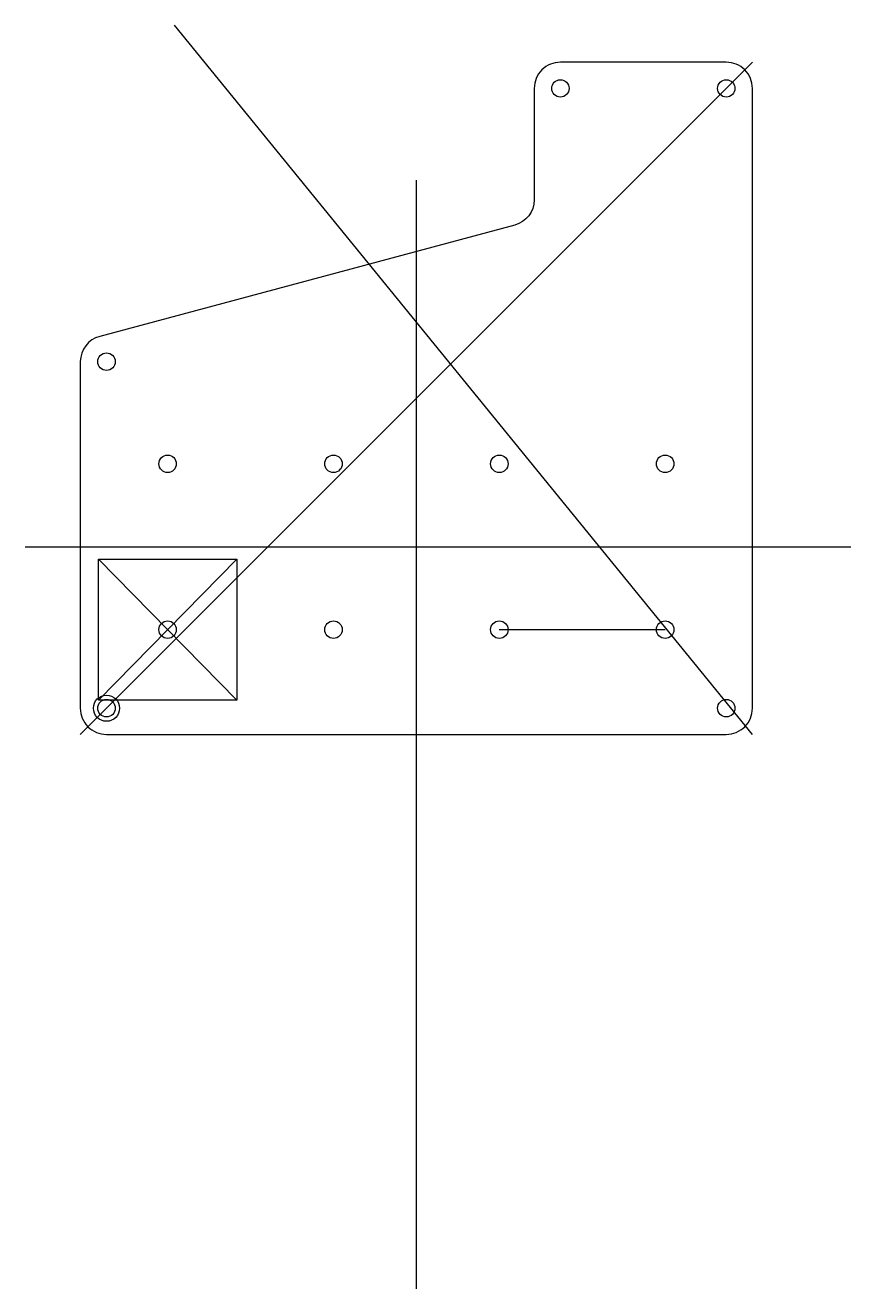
# Model space of a CAD drawing. Header units: millimetres. Extents: x -49 to 46, y -106 to 39.
import ezdxf

# ---------------------------------------------------------------- set-up
doc = ezdxf.new("R2010")
doc.units = ezdxf.units.MM
doc.layers.get('0').update_dxf_attribs({"linetype": 'CONTINUOUS'})

msp = doc.modelspace()

# ---------------------------------------------------------------- linework, layer by layer
for p, q in [((34.58, -42.42), (-31.64, 38.81)), ((-42.42, -42.42), (34.58, 34.58)), ((-3.92, -105.92), (-3.92, 21.08)), ((-48.73, -20.92), (45.84, -20.92)), ((-40.34, -38.5), (-40.34, -22.34)), ((-40.34, -22.34), (-24.5, -22.34)), ((-24.5, -38.5), (-40.34, -22.34)), ((-40.34, -38.5), (-24.5, -22.34)), ((-24.5, -22.34), (-24.5, -38.5)), ((5.58, -30.42), (24.58, -30.42)), ((-24.5, -38.5), (-40.34, -38.5))]:
    msp.add_line(p, q)
msp.add_lwpolyline([(-39.42, -42.42), (31.58, -42.42, 0.414214), (34.58, -39.42), (34.58, 31.58, 0.414214), (31.58, 34.58), (12.58, 34.58, 0.414214), (9.58, 31.58), (9.58, 18.81, -0.339454), (7.35, 15.92), (-40.2, 3.17, 0.339454), (-42.42, 0.28), (-42.42, -39.42, 0.414214)], format="xyb", close=True)
for centre, radius in [((12.58, 31.58), 1), ((31.58, 31.58), 1), ((-39.42, 0.28), 1), ((-32.42, -11.42), 1), ((-13.42, -11.42), 1), ((5.58, -11.42), 1), ((24.58, -11.42), 1), ((-32.42, -30.42), 1), ((-13.42, -30.42), 1), ((5.58, -30.42), 1), ((24.58, -30.42), 1), ((-39.42, -39.42), 1.5), ((-39.42, -39.42), 1), ((31.58, -39.42), 1)]:
    msp.add_circle(centre, radius)

doc.saveas('drawing.dxf')
